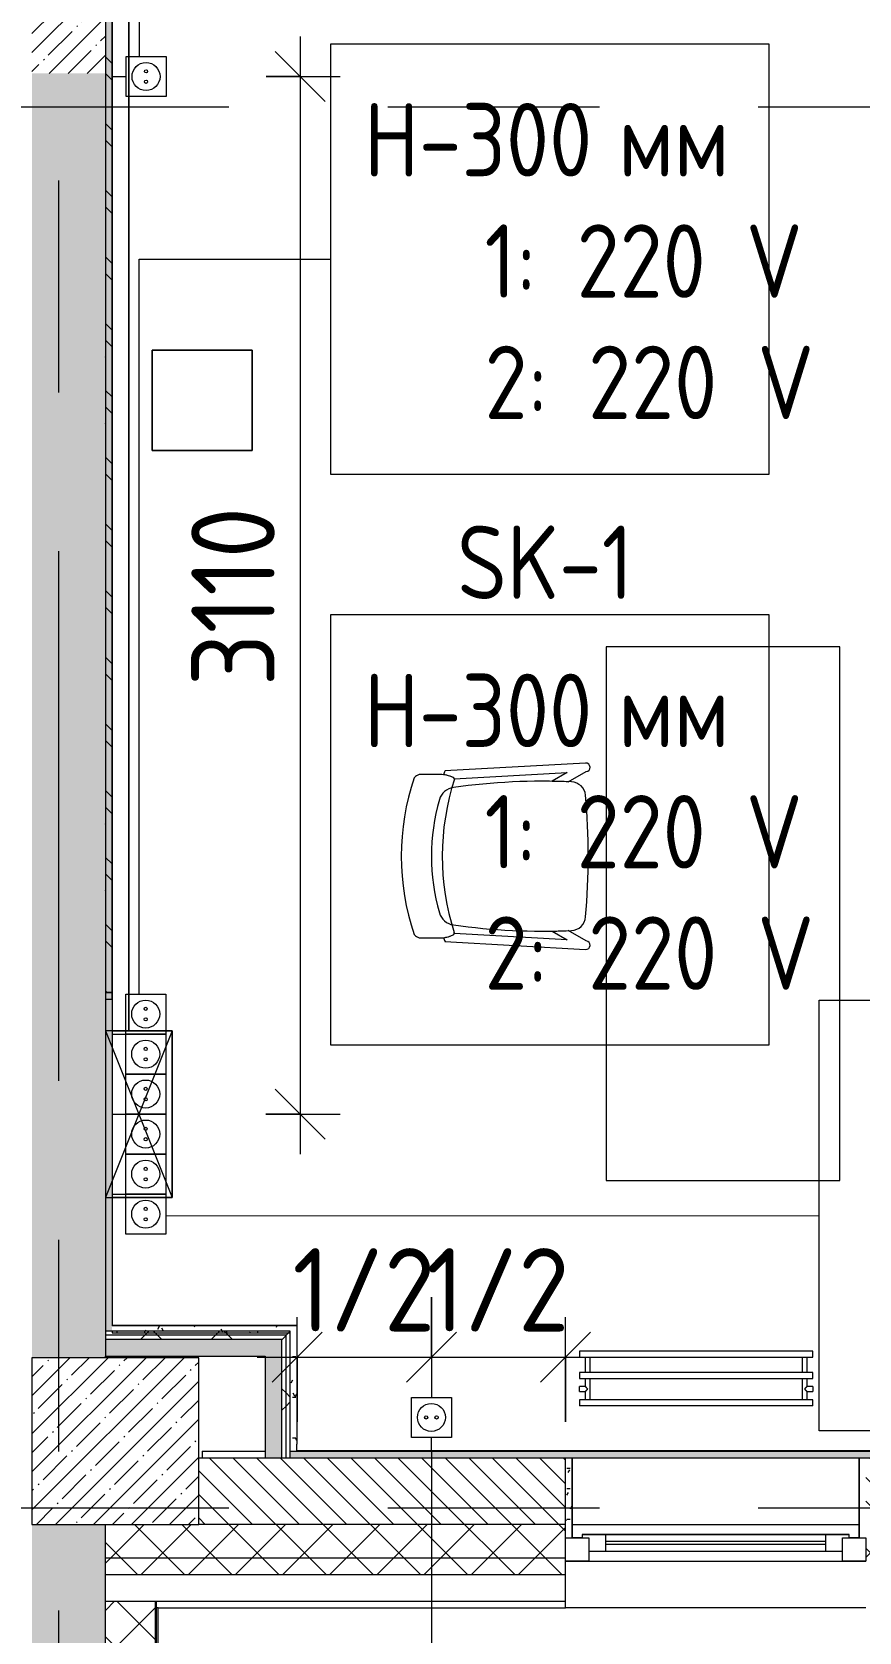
# Model space of a CAD drawing. Header units: millimetres. Extents: x 35147 to 231677, y -8553 to 29000.
# Drawn here: x 75480 to 77960, y 3228 to 8024 of the extents above; entities that cross this region are included whole.
import ezdxf

# ---------------------------------------------------------------- set-up
doc = ezdxf.new("R2010")
doc.units = ezdxf.units.MM
doc.linetypes.add('Осевая', pattern=[3175, 635, -476.25, 1587.5, -476.25])
for name, color, linetype, lineweight in [('A-ANNO-DIMS', 7, 'Continuous', 9), ('A-ANNO-DIMS-100', 7, 'Continuous', 9), ('A-DETL-GENF', 7, 'Continuous', 9), ('A-GLAZ', 7, 'Continuous', 9), ('A-GLAZ-1', 7, 'Continuous', 13), ('A-WALL', 7, 'Continuous', 9), ('E-ELEC-FIXT-IDEN', 7, 'Continuous', 9), ('I-FURN', 7, 'Continuous', 9), ('I-WALL', 7, 'Continuous', 9), ('M-EQPM', 7, 'Continuous', 9), ('S-COLS', 7, 'Continuous', 9), ('Оси-2', 7, 'Осевая', 9), ('Электрические приборы', 7, 'Continuous', 9)]:
    doc.layers.add(name, color=color, linetype=linetype, lineweight=lineweight)
for name, color, linetype, lineweight, true_color in [('A-WALL-1', 7, 'Continuous', 9, 0x3c3c3c), ('A-WALL-FNSH-1', 7, 'Continuous', 9, 0x3c3c3c), ('I-FURN-1', 7, 'Continuous', 9, 0xf0f0f0), ('Оси розеток', 7, 'Continuous', 9, 0xff1e23)]:
    doc.layers.add(name, color=color, linetype=linetype, lineweight=lineweight, true_color=true_color)
doc.styles.add('GOST Common', font='GOST_Common.ttf', dxfattribs={"width": 0.9, "height": 220})
doc.styles.add('ISOCPEUR', font='isocpeur.ttf', dxfattribs={"width": 0.9, "height": 250})
doc.dimstyles.new('ISO-2_5_0_9К_БОЛЬШОЙ', dxfattribs={"dimscale": 304.8, "dimtxt": 248.995294, "dimasz": 0.492126, "dimexe": 0.393701, "dimexo": 0.984252, "dimgap": 0, "dimtad": 1, "dimdec": 0, "dimrnd": 10, "dimzin": 0, "dimdsep": 46, "dimtxsty": 'ISOCPEUR', "dimblk1": 'OBLIQUE', "dimblk2": 'OBLIQUE', "dimsah": 1, "dimcen": 0.09, "dimdle": 0.393701, "dimazin": 0, "dimtfac": 1, "dimtdec": 4, "dimtix": 1, "dimtmove": 0, "dimatfit": 3, "dimfxl": 1, "dimtvp": 1, "dimtolj": 1, "dimtzin": 0, "dimarcsym": 2})
pattern_1 = [(45, (0, 0), (-70.71068, 70.71068), []), (135, (0, 0), (-70.71068, -70.71068), [])]
pattern_2 = [(45, (0, 0), (-57.02463, 57.02463), []), (45, (57.025, 0), (-57.02463, 57.02463), [100.806, -20.161, 3.353, -16.808])]
pattern_3 = [(0, (0, 0), (121.92, 30.48), [10.058, -81.382, 10.058, -81.382, -487.68]), (0, (0, 0), (121.92, 30.48), [-182.88, 10.058, -172.822, 10.058, -81.382, -213.36]), (0, (0, 0), (121.92, 30.48), [-457.2, 10.058, -50.902, 10.058, -142.342]), (120, (45.72, 15.24), (-87.356454, 90.345817), [10.058, -81.382, 10.058, -81.382, -487.68]), (120, (45.72, 15.24), (-87.356454, 90.345817), [-182.88, 10.058, -172.822, 10.058, -81.382, -213.36]), (120, (45.72, 15.24), (-87.356454, 90.345817), [-457.2, 10.058, -50.902, 10.058, -142.342]), (240, (60.96, 76.2), (-34.563546, -120.825817), [10.058, -81.382, 10.058, -81.382, -487.68]), (240, (60.96, 76.2), (-34.563546, -120.825817), [-182.88, 10.058, -172.822, 10.058, -81.382, -213.36]), (240, (60.96, 76.2), (-34.563546, -120.825817), [-457.2, 10.058, -50.902, 10.058, -142.342])]
pattern_4 = [(45, (0, 0), (-106.06602, 106.06602), []), (135, (0, 0), (-106.06602, -106.06602), [])]

# ---------------------------------------------------------------- blocks, each defined once
blk = doc.blocks.new('BSC_Колонна _Прямоугольная - 500х500-V11-План размещения напольных электротехнических лючков и розеток 2 этажа в осях 12-23')
at = {"layer": 'S-COLS'}
h = blk.add_hatch(dxfattribs=at)
h.set_pattern_fill('FP_12', color=256, style=0, pattern_type=2)
h.set_pattern_definition([(45, (-75730, -3800), (-57.02463, 57.02463), []), (45, (-75672.975, -3800), (-57.02463, 57.02463), [100.806, -20.161, 3.353, -16.808])])
h.paths.add_polyline_path([(-250, -250), (250, -250), (250, 250), (-250, 250), (-250, 9.3)])
for p, q in [((250, 250), (-250, 250)), ((-250, 250), (-250, -250)), ((250, -250), (250, 250)), ((-250, -250), (250, -250))]:
    blk.add_line(p, q, dxfattribs=at)
blk = doc.blocks.new('120_Окно_СКБ_1Ст - 120_Окно_СКБ_1Ст 900х2500_h_-19906150-План размещения напольных электротехнических лючков и розеток 2 этажа в осях 12-23')
at = {"layer": 'A-GLAZ'}
for p, q in [((450, -5), (-450, -5)), ((-430, -75), (-400, -75)), ((-330, -55), (330, -55)), ((330, -65), (-330, -65)), ((400, -75), (430, -75))]:
    blk.add_line(p, q, dxfattribs=at)
at = {"layer": 'A-GLAZ-1'}
for p, q in [((-450, -75), (-450, -5)), ((-450, -5), (-380, -5)), ((-380, -5), (-380, -75)), ((380, -35), (-380, -35)), ((-380, -35), (-380, -75)), ((-330, -85), (-330, -35)), ((330, -85), (330, -35)), ((380, -75), (380, -5)), ((380, -5), (450, -5)), ((380, -75), (380, -35)), ((450, -5), (450, -75)), ((-380, -75), (-450, -75)), ((-380, -75), (-400, -75)), ((-400, -75), (-400, -85)), ((-400, -85), (400, -85)), ((400, -85), (-400, -85)), ((450, -75), (380, -75)), ((400, -75), (380, -75)), ((400, -85), (400, -75))]:
    blk.add_line(p, q, dxfattribs=at)
blk = doc.blocks.new('Chair_1 noor 78578 - 1_4-25422005-План размещения напольных электротехнических лючков и розеток 2 этажа в осях 12-23')
at = {"layer": 'I-FURN-1'}
for p, q in [((-130.5, 405.7), (-130.5, 344.8)), ((359.1, 344.8), (359.1, 405.7)), ((-141.2, 329.7), (-165.1, -92)), ((-136.5, -37.1), (-117.3, 302)), ((345.9, 302), (365.1, -37.1)), ((393.7, -92), (369.8, 329.7)), ((-110.2, 8.6), (-136.5, -37.1)), ((365.1, -37.1), (338.8, 8.6)), ((-139.7, -93.5), (-108.8, -39.9)), ((337.4, -39.9), (368.3, -93.5))]:
    blk.add_line(p, q, dxfattribs=at)
for centre, radius, start, end in [((114.3, -271.9), 732.8, 71.3174, 108.6833), ((-37.4, 344.8), 93.1, 180, 204.9864), ((114.3, -408), 746, 71.9445, 107.8276), ((-41.4, 297.5), 50.8, 106.1735, 171.9659), ((114.3, -239.2), 609.6, 73.8265, 106.1735), ((270, 297.5), 50.8, 8.0341, 73.8265), ((266, 344.8), 93.1, 334.477, 360), ((114.3, -279.3), 660.4, 111.7, 112.7563), ((-37.4, 344.8), 93.1, 186.4785, 204.9864), ((-116, 308.2), 6.35, 204.9864, 258.4091), ((-116, 308.2), 6.35, 204.9864, 287.8276), ((1798.9, 37.7), 1909.3, 171.9659, 182.6261), ((-1570.3, 37.7), 1909.3, 357.3739, 8.0341), ((344.3, 307.4), 6.35, 281.4186, 334.477), ((344.6, 308.2), 6.35, 281.5909, 335.0136), ((266, 344.8), 93.1, 335.0136, 353.5215), ((114.3, -279.3), 660.4, 67.2437, 68.3), ((1798.9, 37.7), 1909.3, 180.8761, 182.3307), ((-1570.3, 37.7), 1909.3, 357.6693, 359.1239), ((-152.4, -92.7), 12.7, 176.75, 356.75), ((-64, -47.7), 44.5, 182.6261, 265.0912), ((114.8, 2033.8), 2133.6, 265.0912, 274.9044), ((292.6, -47.7), 44.4, 275.9396, 357.3739), ((381, -92.7), 12.7, 183.25, 3.25)]:
    blk.add_arc(centre, radius, start, end, dxfattribs=at)
for points in [[(-120.4, 422.3), (-122, 420.8), (-124.7, 417.8), (-127.8, 413.5), (-129.8, 409.4), (-130.4, 406.9), (-130.5, 405.7)], [(359.1, 405.7), (359, 406.9), (358.4, 409.4), (356.4, 413.5), (353.3, 417.8), (350.6, 420.8), (349, 422.3)]]:
    blk.add_open_spline(points, degree=3, dxfattribs=at)
blk = doc.blocks.new('Стол базовый прямоугольный - 1_3-25460678-План размещения напольных электротехнических лючков и розеток 2 этажа в осях 12-23')
at = {"layer": 'I-FURN-1'}
for p, q in [((800, 350), (-800, 350)), ((-800, 350), (-800, -350)), ((800, -350), (800, 350)), ((-800, -350), (800, -350))]:
    blk.add_line(p, q, dxfattribs=at)
blk = doc.blocks.new('Шкаф параметрический - 1_5а-V139-План размещения напольных электротехнических лючков и розеток 2 этажа в осях 12-23')
at = {"layer": 'I-FURN-1'}
for p, q in [((0, 0), (500, 200)), ((0, 200), (500, 0)), ((500, 200), (0, 200)), ((0, 200), (0, 0)), ((0, 69.9), (0, 200)), ((0, 200), (500, 200)), ((500, 0), (500, 200)), ((500, 200), (500, 19.4)), ((0, 19.4), (0, 69.9)), ((0, 0), (500, 0))]:
    blk.add_line(p, q, dxfattribs=at)
blk = doc.blocks.new('Зеркало обычное - Доска-32858947-План размещения напольных электротехнических лючков и розеток 2 этажа в осях 12-23')
at = {"layer": 'I-FURN'}
h = blk.add_hatch(dxfattribs=at)
h.set_pattern_fill('FP_59', color=256, style=0, pattern_type=2)
h.set_pattern_definition([(45, (50, 50), (-199.9995, 0), [141.421, -141.421]), (45, (100, 50), (-199.9995, 0), [70.711, -212.132]), (45, (50, 100), (-199.9995, 0), [70.711, -212.132])])
h.paths.add_polyline_path([(-2005, 40), (2005, 40), (2005, 60), (-2005, 60)])
at = {"layer": 'I-FURN-1'}
for p, q in [((2025, 60), (-2025, 60)), ((-2025, 60), (-2025, 40)), ((2005, 60), (-2005, 60)), ((-2005, 60), (-2005, 40)), ((2005, 60), (-2005, 60)), ((-2005, 40), (-2005, 60)), ((2005, 40), (2005, 60)), ((2005, 60), (2005, 40)), ((2025, 40), (2025, 60)), ((-2025, 40), (2025, 40)), ((-2005, 40), (2005, 40)), ((-2005, 40), (2005, 40))]:
    blk.add_line(p, q, dxfattribs=at)
blk = doc.blocks.new('Блок Розеток и Выключателей - Блок Розеток и Выключателей_SK1-V151-План размещения напольных электротехнических лючков и розеток 2 этажа в осях 12-23')
at = {"layer": 'A-DETL-GENF'}
for p, q in [((-120, -40), (-10.4, -40)), ((-120, -160), (-120, -40)), ((-10.4, -40), (0, -40)), ((0, -40), (120, -40)), ((0, -160), (0, -40)), ((0, -40), (0, -160)), ((120, -40), (120, -160)), ((-10.4, -160), (-120, -160)), ((0, -160), (-10.4, -160)), ((120, -160), (0, -160))]:
    blk.add_line(p, q, dxfattribs=at)
for centre, radius in [((-60, -100), 42), ((-75.6, -100), 4.8), ((-44.4, -100), 4.8), ((60, -100), 42), ((44.4, -100), 4.8), ((75.6, -100), 4.8)]:
    blk.add_circle(centre, radius, dxfattribs=at)
at = {"layer": 'Оси розеток'}
blk.add_line((0, 0), (0, -40), dxfattribs=at)
blk = doc.blocks.new('Блок Розеток и Выключателей - Блок Розеток и Выключателей_SK1-27368977-План размещения напольных электротехнических лючков и розеток 2 этажа в осях 12-23')
at = {"layer": 'A-DETL-GENF'}
for p, q in [((-120, -40), (0, -40)), ((-120, -160), (-120, -40)), ((0, -40), (120, -40)), ((0, -160), (0, -40)), ((0, -40), (0, -160)), ((120, -40), (120, -160)), ((0, -160), (-120, -160)), ((120, -160), (0, -160))]:
    blk.add_line(p, q, dxfattribs=at)
for centre, radius in [((-60, -100), 42), ((-75.6, -100), 4.8), ((-44.4, -100), 4.8), ((60, -100), 42), ((44.4, -100), 4.8), ((75.6, -100), 4.8)]:
    blk.add_circle(centre, radius, dxfattribs=at)
at = {"layer": 'Оси розеток'}
blk.add_line((0, 0), (0, -40), dxfattribs=at)
blk = doc.blocks.new('Блок Розеток и Выключателей - Блок Розеток и Выключателей_SK1-V152-План размещения напольных электротехнических лючков и розеток 2 этажа в осях 12-23')
at = {"layer": 'A-DETL-GENF'}
for p, q in [((-120, -40), (0, -40)), ((-120, -160), (-120, -40)), ((0, -40), (9.9, -40)), ((0, -160), (0, -40)), ((0, -40), (0, -160)), ((9.9, -40), (120, -40)), ((120, -40), (120, -160)), ((0, -160), (-120, -160)), ((9.9, -160), (0, -160)), ((120, -160), (9.9, -160))]:
    blk.add_line(p, q, dxfattribs=at)
for centre, radius in [((-60, -100), 42), ((-75.6, -100), 4.8), ((-44.4, -100), 4.8), ((60, -100), 42), ((44.4, -100), 4.8), ((75.6, -100), 4.8)]:
    blk.add_circle(centre, radius, dxfattribs=at)
at = {"layer": 'Оси розеток'}
blk.add_line((0, 0), (0, -40), dxfattribs=at)
blk = doc.blocks.new('Блок Розеток и Выключателей - Блок Розеток и Выключателей_SK1-27362739-План размещения напольных электротехнических лючков и розеток 2 этажа в осях 12-23')
at = {"layer": 'A-DETL-GENF'}
for p, q in [((-60, -40), (60, -40)), ((-60, -160), (-60, -40)), ((60, -40), (60, -160)), ((60, -160), (-60, -160))]:
    blk.add_line(p, q, dxfattribs=at)
for centre, radius in [((0, -100), 42), ((-15.6, -100), 4.8), ((15.6, -100), 4.8)]:
    blk.add_circle(centre, radius, dxfattribs=at)
at = {"layer": 'Оси розеток'}
blk.add_line((0, 0), (0, -40), dxfattribs=at)
blk = doc.blocks.new('radiator_prado_classic_z_tip_30_po exemplyaru - Classic Z Тип 30-500-30677900-План размещения напольных электротехнических лючков и розеток 2 этажа в осях 12-23')
at = {"layer": 'M-EQPM'}
for p, q in [((0, 228), (0, 210)), ((700, 228), (0, 228)), ((0, 210), (700, 210)), ((17.5, 210), (17.5, 164)), ((32.5, 164), (32.5, 210)), ((667.5, 210), (667.5, 164)), ((682.5, 164), (682.5, 210)), ((700, 210), (700, 228)), ((700, 164), (0, 164)), ((0, 164), (0, 146)), ((0, 146), (700, 146)), ((17.5, 146), (17.5, 121.5)), ((32.5, 82), (32.5, 146)), ((667.5, 146), (667.5, 82)), ((682.5, 121.5), (682.5, 146)), ((700, 146), (700, 164)), ((17.5, 121.5), (0, 121.5)), ((17.5, 121.5), (0, 121.5)), ((0, 121.5), (0, 121.2)), ((0, 106.5), (0, 121.5)), ((0, 121.2), (0, 121.2)), ((0, 106.8), (0, 106.5)), ((0, 106.8), (0, 106.8)), ((0, 106.5), (17.5, 106.5)), ((0, 106.5), (17.5, 106.5)), ((17.5, 106.5), (17.5, 82)), ((700, 121.5), (682.5, 121.5)), ((700, 121.5), (682.5, 121.5)), ((682.5, 82), (682.5, 106.5)), ((682.5, 106.5), (700, 106.5)), ((682.5, 106.5), (700, 106.5)), ((700, 121.5), (700, 106.5)), ((700, 121.2), (700, 121.5)), ((700, 121.5), (700, 121.2)), ((700, 121.2), (700, 121.5)), ((700, 106.5), (700, 106.8)), ((700, 106.8), (700, 106.5)), ((700, 106.5), (700, 106.8)), ((700, 82), (0, 82)), ((0, 82), (0, 64)), ((700, 64), (0, 64)), ((700, 64), (700, 82))]:
    blk.add_line(p, q, dxfattribs=at)
for points, knots in [([(25, 114), (24.5, 114.5), (23.6, 115.4), (22.4, 116.6), (21.6, 117.4), (21.1, 117.9), (20.8, 118.2), (20.5, 118.5), (20.2, 118.8), (19.8, 119.1), (19.6, 119.4), (19.3, 119.7), (19, 120), (18.7, 120.3), (18.5, 120.5), (18.3, 120.7), (18.1, 120.9), (17.9, 121.1), (17.8, 121.2), (17.7, 121.3), (17.5, 121.5), (17.5, 121.5), (17.5, 121.5)], [0, 0, 0, 0, 0.142857, 0.285714, 0.357143, 0.392857, 0.428571, 0.464286, 0.5, 0.535714, 0.571429, 0.607143, 0.642857, 0.678571, 0.714286, 0.75, 0.785714, 0.821429, 0.857143, 0.892857, 0.928571, 1, 1, 1, 1]), ([(17.5, 106.5), (17.5, 106.5), (17.5, 106.5), (17.7, 106.7), (17.8, 106.8), (17.9, 106.9), (18.1, 107.1), (18.3, 107.3), (18.5, 107.5), (18.7, 107.7), (19, 108), (19.3, 108.3), (19.6, 108.6), (19.8, 108.9), (20.3, 109.3), (20.7, 109.7), (21.1, 110.1), (21.6, 110.6), (22.4, 111.4), (23.6, 112.6), (24.5, 113.5), (25, 114)], [0, 0, 0, 0, 0.071429, 0.107143, 0.142857, 0.178571, 0.214286, 0.25, 0.285714, 0.321429, 0.357143, 0.392857, 0.428571, 0.464286, 0.5, 0.571429, 0.607143, 0.642857, 0.714286, 0.857143, 1, 1, 1, 1]), ([(675, 114), (675.5, 114.5), (676.4, 115.4), (677.6, 116.6), (678.4, 117.4), (678.9, 117.9), (679.2, 118.2), (679.5, 118.5), (679.8, 118.8), (680.1, 119.2), (680.4, 119.4), (680.7, 119.7), (681, 120), (681.3, 120.3), (681.5, 120.5), (681.7, 120.7), (681.9, 120.9), (682.1, 121.1), (682.2, 121.2), (682.3, 121.3), (682.5, 121.5), (682.5, 121.5), (682.5, 121.5)], [0, 0, 0, 0, 0.142857, 0.285714, 0.357143, 0.392857, 0.428571, 0.464286, 0.5, 0.535714, 0.571429, 0.607143, 0.642857, 0.678571, 0.714286, 0.75, 0.785714, 0.821429, 0.857143, 0.892857, 0.928571, 1, 1, 1, 1]), ([(682.5, 106.5), (682.5, 106.5), (682.5, 106.5), (682.3, 106.7), (682.2, 106.8), (682.1, 106.9), (681.9, 107.1), (681.7, 107.3), (681.5, 107.5), (681.3, 107.7), (681, 108), (680.7, 108.3), (680.4, 108.6), (680.1, 108.8), (679.7, 109.3), (679.3, 109.7), (678.9, 110.1), (678.4, 110.6), (677.6, 111.4), (676.4, 112.6), (675.5, 113.5), (675, 114)], [0, 0, 0, 0, 0.071429, 0.107143, 0.142857, 0.178571, 0.214286, 0.25, 0.285714, 0.321429, 0.357143, 0.392857, 0.428571, 0.464286, 0.5, 0.571429, 0.607143, 0.642857, 0.714286, 0.857143, 1, 1, 1, 1])]:
    blk.add_open_spline(points, degree=3, knots=knots, dxfattribs=at)
blk = doc.blocks.new('DIMBLOCK47-План размещения напольных электротехнических лючков и розеток 2 этажа в осях 12-23')
at = {"layer": 'A-ANNO-DIMS-100'}
for p, q in [((76284.4, 8010.6), (76284.4, 4660.4)), ((76182, 7890.6), (76404.4, 7890.6)), ((76284.4, 7890.6), (76182, 7890.6)), ((76181, 4780.4), (76404.4, 4780.4)), ((76284.4, 4780.4), (76181, 4780.4))]:
    blk.add_line(p, q, dxfattribs=at)
at = {"layer": 'A-ANNO-DIMS-100', "lineweight": 20}
for p, q in [((76284.4, 7890.6), (76209.4, 7965.6)), ((76284.4, 7890.6), (76359.4, 7815.6)), ((76284.4, 4780.4), (76209.4, 4855.4)), ((76284.4, 4780.4), (76359.4, 4705.4))]:
    blk.add_line(p, q, dxfattribs=at)
at = {"layer": 'A-ANNO-DIMS-100', "color": 0, "insert": (75957.8, 6062.6), "char_height": 250, "width": 655.049, "attachment_point": 1, "rotation": 90, "line_spacing_factor": 1.149209, "style": 'ISOCPEUR'}
blk.add_mtext('3110', dxfattribs=at)
blk = doc.blocks.new('_Oblique')
at = {"color": 0, "linetype": 'ByBlock', "lineweight": -2}
blk.add_line((-0.5, -0.5), (0.5, 0.5), dxfattribs=at)
blk = doc.blocks.new('DIMBLOCK48-План размещения напольных электротехнических лючков и розеток 2 этажа в осях 12-23')
at = {"layer": 'A-ANNO-DIMS-100'}
for p, q in [((76677.7, 4231), (76677.7, 3931.8)), ((76677.7, 4051.8), (76677.7, 4231)), ((76275.4, 3857.9), (76275.4, 4171.8)), ((76155.4, 4051.8), (76677.7, 4051.8)), ((76275.4, 4051.8), (76275.4, 3857.9))]:
    blk.add_line(p, q, dxfattribs=at)
at = {"layer": 'A-ANNO-DIMS-100', "lineweight": 20}
for p, q in [((76275.4, 4051.8), (76350.4, 4126.8)), ((76677.7, 4051.8), (76752.7, 4126.8)), ((76275.4, 4051.8), (76200.4, 3976.8)), ((76677.7, 4051.8), (76602.7, 3976.8))]:
    blk.add_line(p, q, dxfattribs=at)
at = {"layer": 'A-ANNO-DIMS-100', "color": 0, "insert": (76261.1, 4378.4), "char_height": 250, "width": 517.144, "attachment_point": 1, "line_spacing_factor": 1.149209, "style": 'ISOCPEUR'}
blk.add_mtext('1/2', dxfattribs=at)
blk = doc.blocks.new('DIMBLOCK49-План размещения напольных электротехнических лючков и розеток 2 этажа в осях 12-23')
at = {"layer": 'A-ANNO-DIMS-100'}
for p, q in [((76677.7, 4231), (76677.7, 3931.8)), ((76677.7, 4051.8), (76677.7, 4231)), ((77080, 3857.9), (77080, 4171.8)), ((76677.7, 4051.8), (77200, 4051.8)), ((77080, 4051.8), (77080, 3857.9))]:
    blk.add_line(p, q, dxfattribs=at)
at = {"layer": 'A-ANNO-DIMS-100', "lineweight": 20}
for p, q in [((76677.7, 4051.8), (76752.7, 4126.8)), ((77080, 4051.8), (77155, 4126.8)), ((76677.7, 4051.8), (76602.7, 3976.8)), ((77080, 4051.8), (77005, 3976.8))]:
    blk.add_line(p, q, dxfattribs=at)
at = {"layer": 'A-ANNO-DIMS-100', "color": 0, "insert": (76663.4, 4378.4), "char_height": 250, "width": 517.144, "attachment_point": 1, "line_spacing_factor": 1.149209, "style": 'ISOCPEUR'}
blk.add_mtext('1/2', dxfattribs=at)

msp = doc.modelspace()

# ---------------------------------------------------------------- hatches: boundary and pattern name
at = {"layer": 'A-WALL'}
h = msp.add_hatch(dxfattribs=at)
h.set_pattern_fill('FP_20', color=256, style=0, pattern_type=2)
h.set_pattern_definition([(135, (0, 0), (-35.35534, -35.35534), [])])
h.paths.add_polyline_path([(80350, 3550), (80350, 3750), (80080, 3750), (80080, 3550)])
h.paths.add_polyline_path([(79036.6, 3550), (79180, 3550), (79180, 3750), (77980, 3750), (77980, 3550)])
h.paths.add_polyline_path([(77080, 3550), (77080, 3750), (75980, 3750), (75980, 3550), (76125.1, 3550)])
h = msp.add_hatch(dxfattribs=at)
h.set_pattern_fill('FP_21', color=256, style=0, pattern_type=2)
h.set_pattern_definition(pattern_1)
h.paths.add_polyline_path([(84500.7, 3450), (84500.7, 3550), (84120, 3550), (84120, 3450), (84200, 3450)])
h.paths.add_polyline_path([(81420, 3450), (81420, 3550), (80080, 3550), (80080, 3450), (80492.3, 3450)])
h.paths.add_polyline_path([(79036.6, 3450), (79180, 3450), (79180, 3550), (77980, 3550), (77980, 3450)])
h.paths.add_polyline_path([(77080, 3450), (77080, 3550), (75700, 3550), (75700, 3450), (76125.1, 3450)])
h = msp.add_hatch(dxfattribs=at)
h.set_pattern_fill('FP_21', color=256, style=0, pattern_type=2)
h.set_pattern_definition(pattern_1)
h.paths.add_polyline_path([(84500.7, 3400), (84500.7, 3450), (84120, 3450), (84120, 3400)])
h.paths.add_polyline_path([(81420, 3400), (81420, 3450), (80080, 3450), (80080, 3400), (80492.3, 3400)])
h.paths.add_polyline_path([(79180, 3400), (79180, 3450), (77980, 3450), (77980, 3400), (79036.6, 3400)])
h.paths.add_polyline_path([(77080, 3400), (77080, 3450), (75700, 3450), (75700, 3400), (76125.1, 3400)])
h = msp.add_hatch(dxfattribs=at)
h.set_pattern_fill('FP_21', color=256, style=0, pattern_type=2)
h.set_pattern_definition(pattern_1)
h.paths.add_polyline_path([(75700, -250), (75850, -250), (75850, 350), (75700, 350), (75700, -100)])
h.paths.add_polyline_path([(75700, 1150), (75850, 1150), (75850, 3320), (75700, 3320), (75700, 1493)])
at = {"layer": 'I-WALL'}
h = msp.add_hatch(dxfattribs=at)
h.set_pattern_fill('FP_17', color=256, style=0, pattern_type=2)
h.set_pattern_definition(pattern_2)
h.paths.add_polyline_path([(75700, 7900), (75700, 9352.3), (75480, 9352.3), (75480, 7900)])
h.paths.add_polyline_path([(75480, 10792.3), (75700, 10792.3), (75700, 10900), (75480, 10900)])
h = msp.add_hatch(dxfattribs=at)
h.set_pattern_fill('FP_58', color=256, style=0, pattern_type=2)
h.set_pattern_definition(pattern_3)
h.paths.add_polyline_path([(75700, 4130), (75720, 4130), (75720, 9352.3), (75700, 9351.9), (75700, 5125)])
h.paths.add_polyline_path([(75720, 10792.3), (75720, 10900), (75700, 10900), (75700, 10792.3)])
h = msp.add_hatch(dxfattribs=at)
h.set_pattern_fill('FP_17', color=256, style=0, pattern_type=2)
h.set_pattern_definition(pattern_2)
h.paths.add_polyline_path([(75480, -100), (75700, -100), (75700, 350), (75480, 350), (75480, 120)])
h.paths.add_polyline_path([(75480, 1150), (75700, 1150), (75700, 3550), (75480, 3550), (75480, 1493)])
h.paths.add_polyline_path([(75662.2, 4050), (75700, 4050), (75700, 7900), (75480, 7900), (75480, 4050)])
h = msp.add_hatch(dxfattribs=at)
h.set_pattern_fill('FP_60', color=256, style=0, pattern_type=2)
h.set_pattern_definition(pattern_4)
h.paths.add_polyline_path([(76241.9, 4117.5), (76254.4, 4117.5), (76254.4, 4130), (75700, 4130), (75700, 4117.5), (76125.1, 4117.5)])
h = msp.add_hatch(dxfattribs=at)
h.set_pattern_fill('FP_58', color=256, style=0, pattern_type=2)
h.set_pattern_definition(pattern_3)
h.paths.add_polyline_path([(76125.1, 4125), (76254.4, 4125), (76254.4, 4145), (75720, 4145), (75720, 4125)])
h = msp.add_hatch(dxfattribs=at)
h.set_pattern_fill('FP_58', color=256, style=0, pattern_type=2)
h.set_pattern_definition(pattern_3)
h.paths.add_polyline_path([(76254.4, 3770), (76274.4, 3771), (76274.4, 4145), (76254.4, 4145), (76254.4, 3809.3)])
h = msp.add_hatch(dxfattribs=at)
h.set_pattern_fill('FP_60', color=256, style=0, pattern_type=2)
h.set_pattern_definition(pattern_4)
h.paths.add_polyline_path([(76229.4, 4105), (76241.9, 4105), (76241.9, 4117.5), (75700, 4117.5), (75700, 4105), (76125.1, 4105)])
for points in [[(76179.4, 4055), (76229.4, 4055), (76229.4, 4105), (75700, 4105), (75700, 4055), (76125.1, 4055)], [(76229.4, 3750), (76229.4, 4055), (76179.4, 4055), (76179.4, 3750)]]:
    msp.add_hatch(color=256, dxfattribs=at).paths.add_polyline_path(points)
h = msp.add_hatch(dxfattribs=at)
h.set_pattern_fill('FP_60', color=256, style=0, pattern_type=2)
h.set_pattern_definition(pattern_4)
h.paths.add_polyline_path([(76241.9, 3750), (76241.9, 4105), (76229.4, 4105), (76229.4, 3750)])
h = msp.add_hatch(dxfattribs=at)
h.set_pattern_fill('FP_60', color=256, style=0, pattern_type=2)
h.set_pattern_definition(pattern_4)
h.paths.add_polyline_path([(76254.4, 3750), (76254.4, 4117.5), (76241.9, 4117.5), (76241.9, 3750)])
h = msp.add_hatch(dxfattribs=at)
h.set_pattern_fill('FP_58', color=256, style=0, pattern_type=2)
h.set_pattern_definition(pattern_3)
h.paths.add_polyline_path([(80340, 3750), (80340, 3770), (76254.4, 3770), (76254.4, 3750), (79036.6, 3750)])
h = msp.add_hatch(dxfattribs=at)
h.set_pattern_fill('FP_58', color=256, style=0, pattern_type=2)
h.set_pattern_definition(pattern_3)
h.paths.add_polyline_path([(77100, 3510), (77100, 3750), (77080, 3750), (77080, 3510)])

# ---------------------------------------------------------------- linework, layer by layer
at = {"layer": 'A-WALL'}
for p, q in [((75720, 9352.3), (75720, 4145)), ((76241.9, 4117.5), (75700, 4117.5)), ((76229.4, 4105), (75700, 4105)), ((76229.4, 3750), (76229.4, 4105)), ((76241.9, 3750), (76241.9, 4117.5)), ((77080, 3550), (75980, 3550)), ((77100, 3550), (77960, 3550)), ((75700, 3450), (77080, 3450)), ((75700, 3400), (77080, 3400)), ((75700, 3320), (77080, 3320)), ((75700, 1150), (75700, 3320)), ((75850, 1150), (75850, 3320)), ((75853, 1150), (75853, 3320)), ((75858, 3300), (75853, 3300)), ((77980, 3300), (77080, 3300))]:
    msp.add_line(p, q, dxfattribs=at)
at = {"layer": 'A-WALL-1'}
for p, q in [((75700, 9352.3), (75700, 4055)), ((76254.4, 4130), (75700, 4130)), ((76274.4, 4145), (75720, 4145)), ((75720, 4130), (75720, 4125)), ((75720, 4125), (76254.4, 4125)), ((76254.4, 3750), (76254.4, 4130)), ((75700, 4050), (75700, 4055)), ((75700, 4055), (76179.4, 4055)), ((76179.4, 4055), (76179.4, 3750)), ((76274.4, 3770), (76274.4, 3790.5)), ((75980, 3750), (80350, 3750)), ((76179.4, 3750), (76254.4, 3750)), ((76254.4, 3770), (76274.4, 3770)), ((77080, 3320), (77080, 3750)), ((77100, 3510), (77100, 3750)), ((77960, 3750), (77960, 3510)), ((75700, 3320), (75700, 3550)), ((77080, 3510), (77100, 3510)), ((77960, 3510), (77980, 3510))]:
    msp.add_line(p, q, dxfattribs=at)
at = {"layer": 'A-WALL-FNSH-1'}
for p, q in [((75721, 4146), (75721, 9352.3)), ((76275.4, 4146), (75721, 4146)), ((76274.4, 4145), (76274.4, 3790.5)), ((76275.4, 3790.5), (76275.4, 4146)), ((76274.4, 3790.5), (76275.4, 3790.5)), ((80329, 3771), (76274.4, 3771)), ((76274.4, 3770), (80080, 3770)), ((77101, 3510), (77101, 3750)), ((77959, 3750), (77959, 3510)), ((77100, 3510), (77101, 3510)), ((77959, 3510), (77960, 3510)), ((77080, 3300), (77080, 3320)), ((75858, 3300), (77080, 3300)), ((75858, 1150), (75858, 3300))]:
    msp.add_line(p, q, dxfattribs=at)
at = {"layer": 'E-ELEC-FIXT-IDEN'}
for p, q in [((75802, 7950.6), (75802, 9164)), ((75801, 7342.9), (76376.4, 7343.4)), ((75801, 5140.1), (75801, 7342.9)), ((75881, 4540.4), (75881, 4475.3)), ((75881, 4475.3), (77840.4, 4475.8)), ((76677.7, 3771), (76677.7, 2866.1))]:
    msp.add_line(p, q, dxfattribs=at)
at = {"layer": 'E-ELEC-FIXT-IDEN', "flags": 128}
for points in [[(76376.4, 7988.9), (77689.7, 7988.9), (77689.7, 6697.9), (76376.4, 6697.9)], [(76376.4, 6278), (77689.7, 6278), (77689.7, 4987), (76376.4, 4987)], [(77840.4, 5121.3), (79153.7, 5121.3), (79153.7, 3830.3), (77840.4, 3830.3)]]:
    msp.add_lwpolyline(points, close=True, dxfattribs=at)
at = {"layer": 'I-FURN-1'}
for p, q in [((75770.5, 5030), (75770.5, 9080)), ((75770.5, 9080), (75770.5, 5030)), ((76140.6, 7070), (75840.6, 7070)), ((75840.6, 7070), (75840.6, 6770)), ((75840.6, 6770), (75840.6, 7070)), ((75840.6, 7070), (76140.6, 7070)), ((76140.6, 6770), (76140.6, 7070)), ((76140.6, 7070), (76140.6, 6770)), ((75840.6, 6770), (76140.6, 6770)), ((76140.6, 6770), (75840.6, 6770)), ((75720, 5030), (75770.5, 5030)), ((75770.5, 5030), (75720, 5030))]:
    msp.add_line(p, q, dxfattribs=at)
at = {"layer": 'I-WALL'}
for q in [(75990, 3750), (76179.4, 3770)]:
    msp.add_line((75990, 3770), q, dxfattribs=at)
at = {"layer": 'Оси-2'}
for p, q in [((75560, 593.7), (75560, 25078.1)), ((38446.8, 7800), (82200, 7800)), ((38446.8, 3600), (82200, 3600))]:
    msp.add_line(p, q, dxfattribs=at)

# ---------------------------------------------------------------- block references
at = {"layer": 'A-GLAZ', "rotation": 180}
msp.add_blockref('120_Окно_СКБ_1Ст - 120_Окно_СКБ_1Ст 900х2500_h_-19906150-План размещения напольных электротехнических лючков и розеток 2 этажа в осях 12-23', (77530, 3435), dxfattribs=at)
at = {"layer": 'I-FURN-1'}
for name, p, rotation in [('Зеркало обычное - Доска-32858947-План размещения напольных электротехнических лючков и розеток 2 этажа в осях 12-23', (75760, 7150), 89.9999999999998), ('Стол базовый прямоугольный - 1_3-25460678-План размещения напольных электротехнических лючков и розеток 2 этажа в осях 12-23', (77552.2, 5380.7), 270.0000000000001), ('Chair_1 noor 78578 - 1_4-25422005-План размещения напольных электротехнических лючков и розеток 2 этажа в осях 12-23', (77048.2, 5439), 90), ('Шкаф параметрический - 1_5а-V139-План размещения напольных электротехнических лючков и розеток 2 этажа в осях 12-23', (75700.6, 5030), 269.9999999999998)]:
    msp.add_blockref(name, p, dxfattribs=dict(at, rotation=rotation))
at = {"layer": 'M-EQPM'}
msp.add_blockref('radiator_prado_classic_z_tip_30_po exemplyaru - Classic Z Тип 30-500-30677900-План размещения напольных электротехнических лючков и розеток 2 этажа в осях 12-23', (77121.7, 3842), dxfattribs=at)
at = {"layer": 'S-COLS'}
msp.add_blockref('BSC_Колонна _Прямоугольная - 500х500-V11-План размещения напольных электротехнических лючков и розеток 2 этажа в осях 12-23', (75730, 3800), dxfattribs=at)
at = {"layer": 'Электрические приборы'}
for name, p, rotation in [('Блок Розеток и Выключателей - Блок Розеток и Выключателей_SK1-27362739-План размещения напольных электротехнических лючков и розеток 2 этажа в осях 12-23', (75722, 7890.6), 89.9999999999999), ('Блок Розеток и Выключателей - Блок Розеток и Выключателей_SK1-V152-План размещения напольных электротехнических лючков и розеток 2 этажа в осях 12-23', (75721, 5020.1), 89.9999999999999), ('Блок Розеток и Выключателей - Блок Розеток и Выключателей_SK1-27368977-План размещения напольных электротехнических лючков и розеток 2 этажа в осях 12-23', (75721, 4780.4), 89.9999999999999), ('Блок Розеток и Выключателей - Блок Розеток и Выключателей_SK1-V151-План размещения напольных электротехнических лючков и розеток 2 этажа в осях 12-23', (75721, 4540.4), 89.9999999999999), ('Блок Розеток и Выключателей - Блок Розеток и Выключателей_SK1-27362739-План размещения напольных электротехнических лючков и розеток 2 этажа в осях 12-23', (76677.7, 3771), 180)]:
    msp.add_blockref(name, p, dxfattribs=dict(at, rotation=rotation))

# ---------------------------------------------------------------- texts
at = {"layer": 'E-ELEC-FIXT-IDEN', "char_height": 220, "attachment_point": 1, "style": 'GOST Common'}
for s, insert, width in [('H-300 ', (76476.4, 7811.2), 923.544), ('мм', (77238.4, 7811.2), 375.19), ('   1: 220 V', (76476.4, 7447.4), 1291.519), ('   2: 220 V', (76476.4, 7083.6), 1342.025), ('SK-1', (76754.8, 6544.4), 656.582), ('H-300 ', (76476.4, 6100.4), 923.544), ('мм', (77238.4, 6100.4), 375.19), ('   1: 220 V', (76476.4, 5736.6), 1291.519), ('   2: 220 V', (76476.4, 5372.8), 1342.025)]:
    msp.add_mtext(s, dxfattribs=dict(at, insert=insert, width=width))

# ---------------------------------------------------------------- dimensions: what is measured, and where the dimension line sits
at = {"layer": 'A-ANNO-DIMS'}
dim = msp.add_linear_dim(base=(76284.4, 4780.4), p1=(75882, 7890.6), p2=(75881, 4780.4), angle=90, dimstyle='ISO-2_5_0_9К_БОЛЬШОЙ', override={"dimpost": '<>', "dimfxl": 3110.20431}, dxfattribs=at)
dim.commit()
dim.dimension.update_dxf_attribs({"geometry": 'DIMBLOCK47-План размещения напольных электротехнических лючков и розеток 2 этажа в осях 12-23', "text_midpoint": (76159.4, 6335.5)})
for base, p1, p2, picture, middle in [((76677.7, 4051.8), (76275.4, 4157.9), (76677.7, 3931), 'DIMBLOCK48-План размещения напольных электротехнических лючков и розеток 2 этажа в осях 12-23', (76476.5, 4176.8)), ((77080, 4051.8), (76677.7, 3931), (77080, 4157.9), 'DIMBLOCK49-План размещения напольных электротехнических лючков и розеток 2 этажа в осях 12-23', (76878.8, 4176.8))]:
    dim = msp.add_linear_dim(base=base, p1=p1, p2=p2, text='1/2', dimstyle='ISO-2_5_0_9К_БОЛЬШОЙ', override={"dimpost": '<>', "dimfxl": 461.861967}, dxfattribs=at)
    dim.commit()
    dim.dimension.update_dxf_attribs({"geometry": picture, "text_midpoint": middle})

doc.saveas('drawing.dxf')
